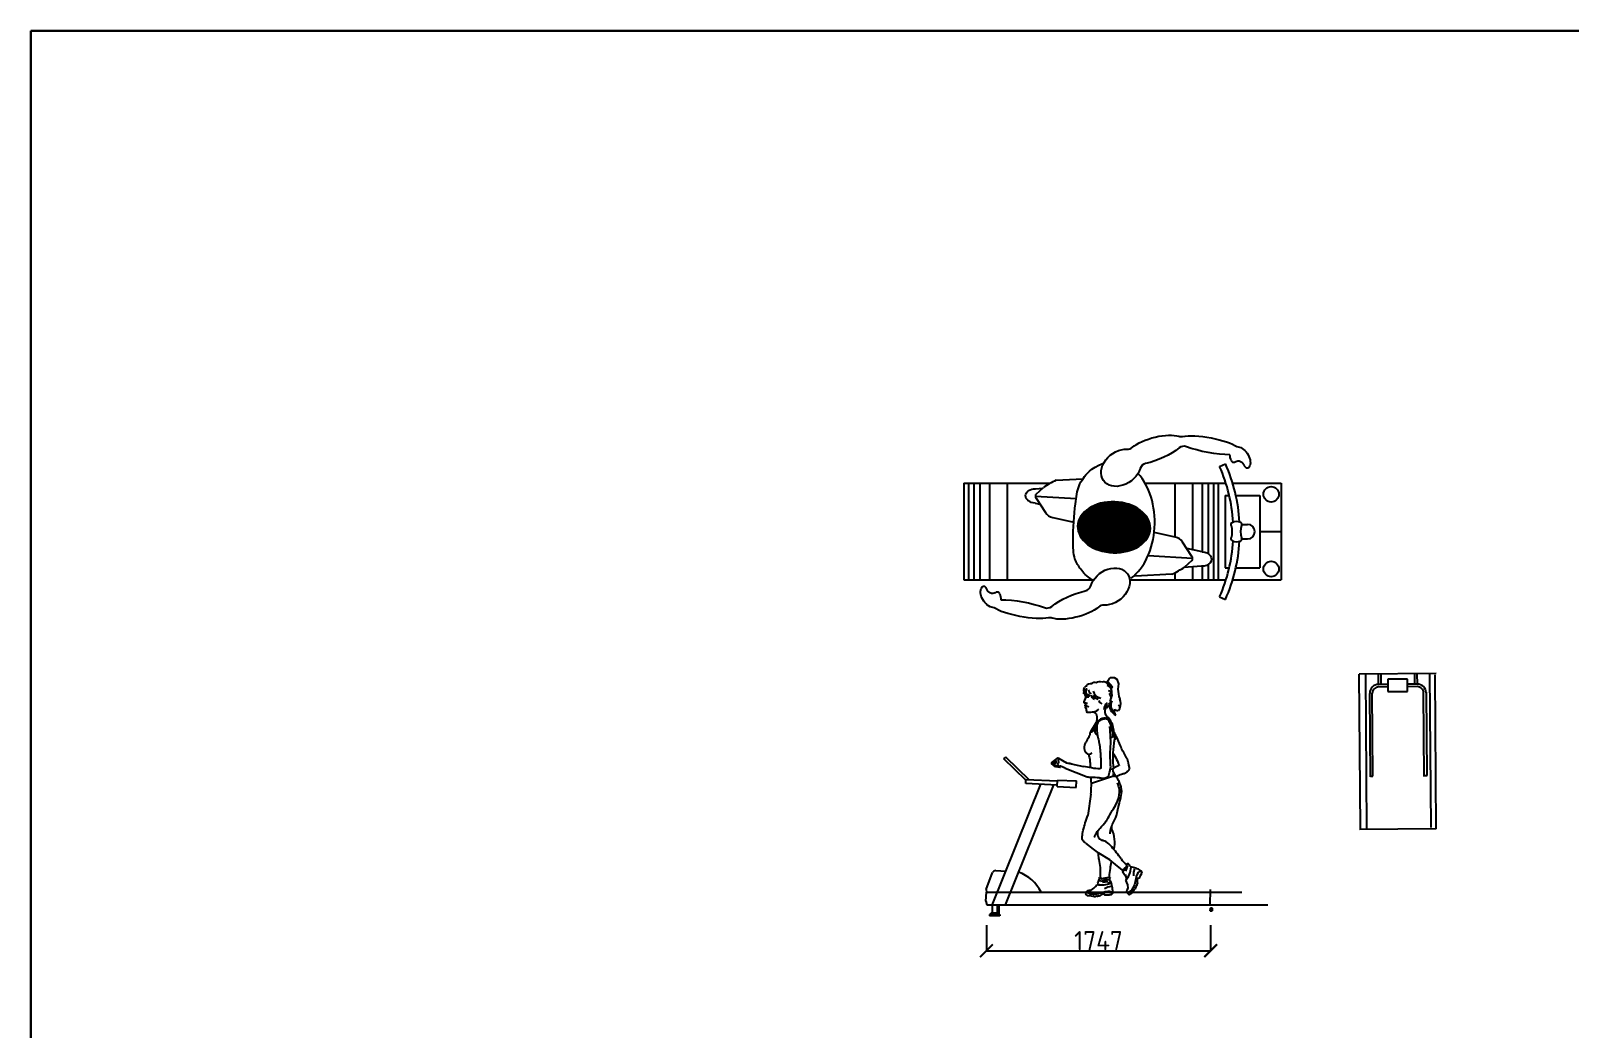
# Model space of a CAD drawing. Header units: millimetres. Extents: x -20209 to 130066, y -17035 to 5322.
# Drawn here: x -20209 to -8210, y -2463 to 5322 of the extents above; entities that cross this region are included whole.
import ezdxf

# ---------------------------------------------------------------- set-up
doc = ezdxf.new("R2010")
doc.units = ezdxf.units.MM
doc.layers.add('Acessórios', color=251, linetype='Continuous')
doc.styles.add('gost', font='GOST Common.ttf')
doc.dimstyles.new('Copy of GOST', dxfattribs={"dimtxt": 150, "dimasz": 100, "dimexe": 0.18, "dimexo": 0.06, "dimgap": 3, "dimtad": 1, "dimdec": 0, "dimzin": 0, "dimdsep": 46, "dimtxsty": 'gost', "dimblk": 'ARCHTICK', "dimcen": 0.09, "dimclrt": 256, "dimadec": 0, "dimazin": 0, "dimtfac": 1, "dimtdec": 0, "dimtofl": 0, "dimtmove": 0, "dimatfit": 3, "dimldrblk": 'ARCHTICK', "dimfxl": 200, "dimfxlon": 1, "dimtolj": 1, "dimtzin": 0, "dimarcsym": 0})

# ---------------------------------------------------------------- blocks, each defined once
blk = doc.blocks.new('Hex Nut ½ in. -side')
for p, q in [((0, -0.32), (0, 0.32)), ((0.03, 0.22), (0.42, 0.22)), ((0.45, 0.32), (0.45, -0.32)), ((0.03, -0.22), (0.42, -0.22))]:
    blk.add_line(p, q)
for points in [[(0.03, 0.43), (0.42, 0.43)], [(0.42, -0.43), (0.03, -0.43)]]:
    blk.add_lwpolyline(points)
for centre, radius, start, end in [((0.21, 0.32), 0.21, 149.0201, 210.9799), ((0.8, 0), 0.796, 164.2217, 195.7782), ((0.24, 0.32), 0.21, 329.0201, 30.9799), ((-0.35, 0), 0.796, 344.2218, 15.7782), ((0.21, -0.32), 0.21, 149.0201, 210.9799), ((0.24, -0.32), 0.21, 329.0201, 30.9799)]:
    blk.add_arc(centre, radius, start, end)
blk = doc.blocks.new('_ArchTick')
at = {"color": 0, "linetype": 'ByBlock', "const_width": 0.15}
blk.add_lwpolyline([(-0.5, -0.5), (0.5, 0.5)], dxfattribs=at)
blk = doc.blocks.new('*D65')
at = {"color": 0, "lineweight": -2, "transparency": 16777216}
for p, q in [((-12760, -1651), (-12760, -1851)), ((-11013, -1651), (-11013, -1851)), ((-12760, -1851), (-11013, -1851))]:
    blk.add_line(p, q, dxfattribs=at)
at = {"layer": 'Defpoints', "color": 0, "transparency": 16777216}
for p in [(-12760, -1394), (-11013, -1394), (-11013, -1851)]:
    blk.add_point(p, dxfattribs=at)
at = {"color": 0, "lineweight": -2, "transparency": 16777216, "xscale": 100, "yscale": 100, "zscale": 100, "rotation": 180}
blk.add_blockref('_ArchTick', (-12760, -1851), dxfattribs=at)
at = {"color": 0, "lineweight": -2, "transparency": 16777216, "xscale": 100, "yscale": 100, "zscale": 100}
blk.add_blockref('_ArchTick', (-11013, -1851), dxfattribs=at)
at = {"transparency": 16777216, "insert": (-11887, -1773), "char_height": 150, "attachment_point": 5, "style": 'gost'}
blk.add_mtext('\\A1;1747', dxfattribs=at)

msp = doc.modelspace()

# ---------------------------------------------------------------- hatches: boundary and pattern name
at = {"layer": 'Acessórios'}
h = msp.add_hatch(dxfattribs=at)
h.set_pattern_fill('ANSI31', color=256, scale=75.359804, style=0)
h.set_pattern_definition([(45, (505191.644, 58267.358), (-6.6609286, 6.6609286), [])])
edge = h.paths.add_edge_path()
edge.add_ellipse((-11765.936, 1450.789), major_axis=(283.375, -9.934), ratio=0.700346013, start_angle=0, end_angle=360, ccw=False)

# ---------------------------------------------------------------- linework, layer by layer
for p, q in [((-11827.253, 239.265, -864.066), (-11816.04, 251.507, -864.066)), ((-11821.646, 245.386, -864.066), (-11783.166, 198.583, -864.066)), ((-11816.04, 251.507, -864.066), (-11777.671, 205.931, -864.066)), ((-12001.58, 185.933, -864.066), (-11995.643, 202.682, -864.066)), ((-11985.365, 129.759, -864.066), (-12000.972, 88.452, -864.066)), ((-11985.474, 132.22, -864.066), (-11991.116, 143.899, -864.066)), ((-11975.59, 187.295, -864.066), (-11986.547, 187.709, -864.066)), ((-11983.575, 144.452, -864.066), (-11986.118, 147.338, -864.066)), ((-11777.671, 205.931, -864.066), (-11788.662, 191.235, -864.066)), ((-12000.972, 88.452, -864.066), (-12002.331, 85.052, -864.066)), ((-12002.331, 85.052, -864.066), (-12001.651, 83.352, -864.066)), ((-12001.651, 83.352, -864.066), (-11999.953, 82.332, -864.066)), ((-11999.953, 82.332, -864.066), (-11997.914, 80.972, -864.066)), ((-11997.914, 80.972, -864.066), (-11987.381, 77.232, -864.066)), ((-11989.687, 81.145, -864.066), (-11987.648, 82.505, -864.066)), ((-11987.648, 82.505, -864.066), (-11985.27, 82.165, -864.066)), ((-11985.27, 82.165, -864.066), (-11982.552, 80.805, -864.066)), ((-11982.552, 80.805, -864.066), (-11981.533, 79.105, -864.066)), ((-11982.06, 41.89, -864.066), (-11980.985, 42.504, -864.066)), ((-11981.533, 79.105, -864.066), (-11978.815, 78.085, -864.066)), ((-11978.815, 78.085, -864.066), (-11976.097, 78.425, -864.066)), ((-11976.097, 78.425, -864.066), (-11973.378, 80.125, -864.066)), ((-11973.987, 8.798, -864.066), (-11965.367, 8.031, -864.066)), ((-11965.367, 8.031, -864.066), (-11945.483, 9.002, -864.066)), ((-11945.483, 9.002, -864.066), (-11923.175, 10.458, -864.066)), ((-11923.175, 10.458, -864.066), (-11899.897, 19.193, -864.066)), ((-11899.897, 19.193, -864.066), (-11884.086, 32.643, -864.066)), ((-11815.997, 62.307, -864.066), (-11833.968, 36.436, -864.066)), ((-11822.689, 43.192, -864.066), (-11792.565, 82.482, -864.066)), ((-11945.573, -141.844, -864.066), (-11901.942, -69.899, -864.066)), ((-11901.942, -69.899, -864.066), (-11896.736, -47.541, -864.066)), ((-11810.25, -50.59, -864.066), (-11824.059, -44.804, -864.066)), ((-12623.474, -355.571), (-12609.585, -341.181)), ((-12452.363, -520.721), (-12623.474, -355.571)), ((-12424.134, -520.17), (-12609.585, -341.181)), ((-12252.295, -386.448, -864.066), (-12209.291, -351.782, -864.066)), ((-12201.785, -358.867, -864.066), (-12198.58, -388.96, -864.066)), ((-12197.442, -350.844, -864.066), (-12135.265, -386.489, -864.066)), ((-12222.322, -416.464, -864.066), (-12252.347, -391.128, -864.066)), ((-12214.307, -367.153, -864.066), (-12244.68, -392.975, -864.066)), ((-12214.307, -367.153, -864.066), (-12244.68, -392.975, -864.066)), ((-12217.065, -412.241, -864.066), (-12228.773, -401.358, -864.066)), ((-12228.611, -396.774, -864.066), (-12210.033, -381.811, -864.066)), ((-12228.611, -396.774, -864.066), (-12210.033, -381.811, -864.066)), ((-12187.378, -421.954, -864.066), (-12222.322, -416.464, -864.066)), ((-12210.823, -414.15, -864.066), (-12217.065, -412.241, -864.066)), ((-12198.201, -392.522, -864.066), (-12209.027, -397.16, -864.066)), ((-12209.027, -397.16, -864.066), (-12193.584, -420.979, -864.066)), ((-12181.639, -413.15, -864.066), (-12191.537, -412.429, -864.066)), ((-12180.646, -414.895, -864.066), (-12182.55, -418.126, -864.066)), ((-12147.123, -426.35, -864.066), (-12181.639, -413.15, -864.066)), ((-12147.123, -426.35, -864.066), (-11975.306, -494.196, -864.066)), ((-12135.265, -386.489, -864.066), (-12004.078, -414.927, -864.066)), ((-11769.039, -433.317, -864.066), (-11794.438, -437.345, -864.066)), ((-12715.436, -1496.093), (-12335.357, -553.573)), ((-12612.768, -1494.076), (-12235.477, -558.469)), ((-12453.689, -547.772), (-12452.22, -517.808)), ((-12208.983, -559.768), (-12453.689, -547.772)), ((-12207.514, -529.804), (-12452.22, -517.808)), ((-12209.472, -569.756), (-12207.024, -519.816)), ((-12209.472, -569.756), (-12059.652, -577.1)), ((-12207.024, -519.816), (-12057.204, -527.16)), ((-12059.652, -577.1), (-12057.204, -527.16)), ((-11769.968, -491.034, -864.066), (-11942.507, -548.039, -864.066)), ((-11945.439, -631.502, -864.066), (-11970.483, -795.604, -864.066)), ((-11894.594, -934.6, -864.066), (-11888.652, -911.003, -864.066)), ((-11781.842, -902.88, -864.066), (-11783.184, -878.583, -864.066)), ((-11988.894, -1012.529, -864.066), (-11928.342, -1060.243, -864.066)), ((-11889.876, -962.582, -864.066), (-11888.003, -963.689, -864.066)), ((-11798.886, -1143.488, -864.066), (-11884.841, -1090.046, -864.066)), ((-11739.571, -1191.313, -864.066), (-11798.886, -1143.488, -864.066)), ((-11703.526, -1220.393, -864.066), (-11739.571, -1191.313, -864.066)), ((-11666.731, -1192.115, -864.066), (-11692.98, -1214.726, -864.066)), ((-11674.877, -1230.102, -864.066), (-11658.585, -1190.306, -864.066)), ((-11663.11, -1171.312, -864.066), (-11673.067, -1201.159, -864.066)), ((-11654.964, -1173.121, -864.066), (-11663.11, -1171.312, -864.066)), ((-11651.343, -1182.165, -864.066), (-11654.964, -1173.121, -864.066)), ((-11645.007, -1179.452, -864.066), (-11651.343, -1182.165, -864.066)), ((-11644.102, -1186.688, -864.066), (-11645.007, -1179.452, -864.066)), ((-11630.892, -1199.166, -864.066), (-11644.102, -1186.688, -864.066)), ((-11630.892, -1199.166, -864.066), (-11630.892, -1199.166, -864.066)), ((-12763.366, -1372.71), (-12712.61, -1242.133)), ((-12688.084, -1226.22), (-12608.832, -1231.736)), ((-11890.944, -1316.242, -864.066), (-11885.862, -1311.503, -864.066)), ((-11887.895, -1328.428, -864.066), (-11890.944, -1316.242, -864.066)), ((-11885.862, -1311.503, -864.066), (-11883.491, -1302.364, -864.066)), ((-11883.491, -1302.364, -864.066), (-11878.41, -1291.533, -864.066)), ((-11881.798, -1279.686, -864.066), (-11854.698, -1293.902, -864.066)), ((-11878.41, -1291.533, -864.066), (-11881.798, -1279.686, -864.066)), ((-11878.428, -1304.311, -864.066), (-11878.428, -1290.744, -864.066)), ((-11878.428, -1303.55, -864.066), (-11854.894, -1309.738, -864.066)), ((-11877.523, -1313.356, -864.066), (-11878.428, -1304.311, -864.066)), ((-11874.429, -1283.551, -864.066), (-11873.903, -1282.604, -864.066)), ((-11873.903, -1282.604, -864.066), (-11844.938, -1290.744, -864.066)), ((-11867.567, -1308.834, -864.066), (-11806.016, -1296.171, -864.066)), ((-11863.041, -1288.935, -864.066), (-11819.594, -1280.795, -864.066)), ((-11856.705, -1315.165, -864.066), (-11814.163, -1310.643, -864.066)), ((-11844.938, -1290.744, -864.066), (-11817.783, -1289.84, -864.066)), ((-11819.594, -1280.795, -864.066), (-11795.154, -1277.177, -864.066)), ((-11799.68, -1287.126, -864.066), (-11800.585, -1297.98, -864.066)), ((-11800.585, -1297.98, -864.066), (-11796.965, -1306.12, -864.066)), ((-11795.154, -1277.177, -864.066), (-11799.68, -1287.126, -864.066)), ((-11796.965, -1306.12, -864.066), (-11791.534, -1318.783, -864.066)), ((-11791.534, -1318.783, -864.066), (-11784.293, -1330.541, -864.066)), ((-11697.987, -1227.858, -864.066), (-11703.526, -1220.393, -864.066)), ((-11692.98, -1214.726, -864.066), (-11700.222, -1233.72, -864.066)), ((-11700.222, -1233.72, -864.066), (-11688.454, -1248.192, -864.066)), ((-11696.664, -1238.095, -864.066), (-11686.644, -1219.249, -864.066)), ((-11688.454, -1248.192, -864.066), (-11675.782, -1266.281, -864.066)), ((-11686.644, -1219.249, -864.066), (-11667.636, -1209.3, -864.066)), ((-11668.778, -1281.389, -864.066), (-11676.786, -1256.427, -864.066)), ((-11675.782, -1266.281, -864.066), (-11670.351, -1273.517, -864.066)), ((-11667.286, -1293.035, -864.066), (-11668.778, -1281.389, -864.066)), ((-12763.943, -1464.413), (-12760.48, -1393.765)), ((-12760.48, -1393.765), (-12677.058, -1393.765)), ((-12572.317, -1393.765), (-11008.81, -1393.765)), ((-11889.529, -1335.571, -864.066), (-11887.895, -1328.428, -864.066)), ((-11015.226, -1494.076), (-11012.579, -1373.98)), ((-12756.585, -1494.076), (-11015.226, -1494.076)), ((-12665.845, -1559.332), (-12725.436, -1559.332)), ((-12725.436, -1559.332), (-12725.436, -1569.332)), ((-12715.436, -1496.093), (-12715.436, -1559.332)), ((-12675.845, -1494.076), (-12675.845, -1559.332)), ((-12665.845, -1559.332), (-12665.845, -1569.332)), ((-12662.181, -1569.332), (-12662.181, -1494.076)), ((-12735.436, -1569.332), (-12735.436, -1579.332)), ((-12655.845, -1569.332), (-12735.436, -1569.332)), ((-12655.845, -1579.332), (-12735.436, -1579.332)), ((-12655.845, -1569.332), (-12655.845, -1579.332))]:
    msp.add_line(p, q)
at = {"color": 6, "lineweight": 30}
msp.add_lwpolyline([(-20209.213, 5322.209), (1618.744, 5322.209), (1618.744, -10248.43), (-20209.213, -10248.43)], close=True, dxfattribs=at)
at = {"elevation": -864.066}
for points in [[(-11816.04, 251.507), (-11804.348, 269.723), (-11791.321, 279.852), (-11765.256, 279.128), (-11743.537, 266.107), (-11731.951, 229.936), (-11735.574, 188.699)], [(-11578.077, -1215.419), (-11553.767, -1229.895), (-11550.183, -1243.265), (-11554.799, -1246.566), (-11553.856, -1247.884), (-11555.08, -1251.747), (-11555.361, -1256.927), (-11557.904, -1261.733), (-11562.143, -1262.774), (-11560.917, -1265.881), (-11561.01, -1269.931), (-11563.648, -1271.818), (-11566.378, -1277.754), (-11570.145, -1286.424), (-11576.362, -1288.88), (-11580.037, -1286.529), (-11585.122, -1296.142), (-11586.058, -1315.733), (-11583.607, -1321.946), (-11584.265, -1329.387), (-11588.033, -1331.087), (-11588.88, -1332.689), (-11586.995, -1335.324), (-11588.783, -1342.578), (-11591.045, -1342.204), (-11593.399, -1345.88), (-11593.587, -1347.01), (-11595.187, -1353.134), (-11594.997, -1358.973), (-11597.729, -1357.94), (-11599.896, -1360.486), (-11597.539, -1363.779), (-11601.684, -1367.74), (-11604.604, -1367.838), (-11606.299, -1371.042), (-11604.886, -1373.018), (-11612.232, -1382.257), (-11629.466, -1405.54), (-11647.364, -1415.356), (-11663.384, -1399.929), (-11660.746, -1398.042), (-11665.366, -1387.405), (-11663.013, -1376.76), (-11656.705, -1363.284), (-11658.878, -1337.952), (-11664.63, -1320.158), (-11671.417, -1305.097), (-11674.433, -1302.275)], [(-11555.085, -1230.838), (-11559.232, -1227.829), (-11565.449, -1230.285), (-11577.882, -1242.167), (-11584.473, -1253.853), (-11593.984, -1272.607), (-11596.806, -1289.563), (-11607.156, -1337.796), (-11632.204, -1383.599), (-11658.202, -1400.205)], [(-11606.566, -1212.647), (-11613.572, -1237.421), (-11614.91, -1267.361)], [(-11777.593, -1377.487), (-11778.81, -1405.754), (-11788.882, -1415.249), (-11793.977, -1412.751), (-11794.69, -1414.206), (-11798.671, -1414.96), (-11803.366, -1417.169), (-11808.803, -1417.21), (-11811.73, -1413.971), (-11813.884, -1416.523), (-11817.493, -1418.362), (-11820.405, -1416.934), (-11826.927, -1417.346), (-11836.345, -1418.141), (-11841.456, -1413.831), (-11841.129, -1409.482), (-11852.003, -1409.563), (-11869.696, -1418.028), (-11874.004, -1423.132), (-11880.867, -1426.082), (-11884.15, -1423.571), (-11885.963, -1423.584), (-11887.389, -1426.493), (-11894.623, -1428.359), (-11895.366, -1426.191), (-11899.719, -1425.861), (-11900.803, -1426.231), (-11906.954, -1427.726), (-11912.004, -1430.663), (-11912.391, -1427.767), (-11915.659, -1427.067), (-11917.441, -1430.703), (-11922.894, -1428.933), (-11924.364, -1426.408), (-11927.989, -1426.435), (-11929.059, -1428.617), (-11940.676, -1426.53), (-11969.347, -1422.397), (-11986.477, -1411.294), (-11980.491, -1389.874), (-11977.579, -1391.302), (-11970.404, -1382.191), (-11959.917, -1379.214), (-11945.061, -1378.378), (-11923.788, -1364.452), (-11910.85, -1350.951), (-11900.808, -1337.833), (-11899.754, -1333.84)], [(-11780.266, -1405.041), (-11779.583, -1399.964), (-11784.693, -1395.654), (-11801.05, -1390.342), (-11814.464, -1390.081), (-11835.485, -1390.6), (-11851.752, -1396.156), (-11899.126, -1409.916), (-11951.328, -1409.582), (-11978.277, -1394.568)], [(-11788.661, -1351.09), (-11813.795, -1356.67), (-11840.79, -1369.689)]]:
    msp.add_lwpolyline(points, dxfattribs=at)
at = {"color": 59, "true_color": 0x55552a, "elevation": -864.066}
msp.add_lwpolyline([(-11731.289, 20.996), (-11720.371, 38.949)], dxfattribs=at)
at = {"color": 59, "true_color": 0x55552a}
for points in [[(-12763.366, -1372.71), (-12760.48, -1393.765)], [(-12760.48, -1393.765), (-10768.669, -1393.765)], [(-12763.943, -1464.413), (-12756.585, -1494.076)], [(-12756.585, -1494.076), (-10566.886, -1494.076)]]:
    msp.add_lwpolyline(points, dxfattribs=at)
for centre, radius, start, end in [((-11914.64, 186.387, -864.066), 53.688, 76.1035032, 124.5039493), ((-11875.245, 193.681, -864.066), 52.071, 72.8778339, 124.0681508), ((-11848.595, 202.191, -864.066), 42.778, 14.8012789, 105.3437506), ((-11960.27, 150.357, -864.066), 44.066, 127.5292929, 176.750642), ((-11987.941, 180.765, -864.066), 14.586, 159.2449852, 216.0259565), ((-11959.631, 159.326, -864.066), 37.518, 135.7436202, 190.2490824), ((-12082.22, 93.395, -864.066), 104.166, 29.0015438, 34.6703434), ((-11966.77, 153.851, -864.066), 29.1, 148.2080943, 192.547391), ((-11973, 179.942, -864.066), 32.09, 98.1665678, 134.8781059), ((-11985.763, 102.096, -864.066), 45.244, 41.3843714, 90.4492066), ((-11938.077, 172.793, -864.066), 47.788, 166.3697161, 212.8834268), ((-11988.285, 130.862, -864.066), 3.122, 339.3015727, 25.7861349), ((-11949.054, 188.983, -864.066), 41.839, 73.4430663, 147.799854), ((-11979.576, 108.01, -864.066), 36.661, 44.1096829, 96.2624076), ((-11956.91, 63.953, -864.066), 63.139, 97.8917321, 112.7557863), ((-11970.618, 143.306, -864.066), 11.225, 205.6487196, 260.273903), ((-11949.257, 171.681, -864.066), 45.776, 226.5522181, 253.7158883), ((-11907.776, 199.642, -864.066), 73.719, 190.874327, 196.2421831), ((-11972.557, 127.705, -864.066), 5.682, 115.8839996, 213.4773995), ((-11954.782, 144.464, -864.066), 20.843, 220.0350716, 244.6169154), ((-11929.434, 184.079, -864.066), 34.447, 179.6102695, 245.6338216), ((-11907.776, 199.642, -864.066), 73.719, 221.2821811, 224.4448329), ((-11911.835, 144.242, -864.066), 32.916, 181.480312, 260.7514531), ((-11881.935, 169.228, -864.066), 58.149, 213.7916863, 261.9228952), ((-11903.467, 162.581, -864.066), 33.295, 218.5245452, 256.8479175), ((-11859.576, 188.746, -864.066), 69.784, 192.3190822, 262.5422604), ((-11835.577, 166.09, -864.066), 53.228, 345.5218357, 70.8581665), ((-11819.83, 139.106, -864.066), 38.573, 323.4187592, 71.8537296), ((-11849.456, 119.498, -864.066), 60.694, 334.1424334, 36.7600187), ((-11516.512, 192.604, -864.066), 219.097, 181.0213102, 200.9721679), ((-11988.946, 56.779, -864.066), 5.012, 47.6658932, 162.0315412), ((-11988.469, 67.33, -864.066), 10.42, 239.784179, 280.0580305), ((-11988.426, 45.772, -864.066), 2.52, 112.5193625, 253.8599106), ((-11953.955, -66.121, -864.066), 119.592, 97.6835088, 107.2362673), ((-11984.718, 46.856, -864.066), 5.633, 218.4868509, 298.1536618), ((-11995.351, 70.693, -864.066), 10.076, 317.3754764, 28.0665178), ((-11981.766, 42.377, -864.066), 15.484, 81.0444841, 108.3858552), ((-11990.4, 31.6, -864.066), 10.544, 333.1808192, 65.9684625), ((-11959.341, 105.526, -864.066), 52.123, 239.7860895, 261.0028293), ((-11995.166, 52.32, -864.066), 10.949, 345.4908629, 23.3062592), ((-11968.997, 20.79, -864.066), 13.178, 154.4549766, 242.0498027), ((-11973.71, 11.907, -864.066), 3.122, 242.0498027, 264.9168654), ((-11970.459, 60.776, -864.066), 8.395, 273.5128151, 319.686452), ((-11966.698, 57.133, -864.066), 3.189, 255.5764959, 325.8769489), ((-11931.26, -20.379, -864.066), 30.908, 26.4312356, 101.1522393), ((-11853.449, 104.818, -864.066), 30.745, 188.9891972, 254.8115865), ((-11763.384, 20.363, -864.066), 83.491, 131.907725, 173.066894), ((-11706.284, -17.816, -864.066), 143.816, 142.1093072, 160.1271173), ((-11803.368, 13.804, -864.066), 35.185, 130.8319862, 209.7331009), ((-11811.528, 94.904, -864.066), 21.896, 275.1904261, 16.2038866), ((-11718.17, 62.97, -864.066), 82.799, 165.5312484, 246.8085548), ((-11718.17, 62.97, -864.066), 82.799, 152.3923331, 158.5898662), ((-11718.17, 62.97, -864.066), 72.799, 152.3923331, 231.7926067), ((-11725.588, 16.943, -864.066), 39.235, 156.7398102, 230.0586045), ((-11734.685, 57.948, -864.066), 37.108, 223.430901, 271.9797086), ((-11737.119, 45.39, -864.066), 17.944, 338.9645215, 72.0615519), ((-11801.175, 75.794, -864.066), 88.808, 335.4880037, 25.6138162), ((-11970.317, -38.82, -864.066), 74.096, 353.2405699, 25.7567999), ((-11840.904, -101.534, -864.066), 63.684, 93.7863289, 141.1594827), ((-11834.617, -78.688, -864.066), 42.03, 35.6082169, 104.4560155), ((-11833.721, -67.862, -864.066), 25, 67.2655923, 98.8267714), ((-11800.875, 4.061, -864.066), 33.933, 193.1285975, 227.1294426), ((-11960.904, -169.529, -864.066), 202.167, 27.6495318, 47.360943), ((-11072.795, -340.888, -864.066), 702.353, 171.1570377, 187.5620099), ((-12202.68, -359.982, -864.066), 10.533, 60.1752873, 128.8725199), ((-12250.391, -388.809, -864.066), 3.033, 128.8725199, 229.8416084), ((-12242.716, -395.286, -864.066), 3.033, 130.3691234, 229.8416084), ((-12226.708, -399.136, -864.066), 3.033, 128.8484167, 227.0928018), ((-12210.87, -416.953, -864.066), 2.804, 321.0298008, 89.0399737), ((-12186.76, -417.488, -864.066), 3.033, 261.0712908, 329.4856256), ((-11692.612, -427.931, -864.066), 85.684, 184.5593739, 225.2512052), ((-11124.192, -369.885, -864.066), 657.042, 188.6953168, 190.6253505), ((-12889.681, -556.541, -864.066), 947.212, 355.4609188, 3.5190418), ((-11799.839, -387.16, -864.066), 108.084, 286.0438725, 294.0690192), ((-11840.078, -939.462, -864.066), 54.733, 174.9029974, 225.7747167), ((-12000.538, -1003.337, -864.066), 240.664, 346.1162461, 24.6715171), ((-11252.945, -121.09, -864.066), 1156.792, 234.2779703, 236.8899741), ((-11829.237, -907.733, -864.066), 86.235, 235.3619809, 253.8388795), ((-11899.236, -1125.388, -864.066), 142.457, 35.8030928, 73.1809236), ((-12398.348, -1601.305, -864.066), 830.999, 34.2156262, 42.2983103), ((-11562.668, -1033.044, -864.066), 179.586, 214.2156262, 234.8784432), ((-11821.595, -1181.074, -864.066), 190.647, 320.525662, 354.6214911), ((-12689.308, -1251.19), 25, 87.1934379, 158.758489), ((-12626.088, -1544.835), 328.948, 27.3390257, 69.192843), ((-11622.371, -1287.379, -864.066), 84.5, 58.3862119, 70.1778912), ((-11862.83, -1146.803, -864.066), 190.647, 258.8325898, 292.928419), ((-11861.952, -1372.613, -864.066), 84.5, 356.6931398, 8.484819)]:
    msp.add_arc(centre, radius, start, end)
for points in [[(-11890.507, -61.594, -864.066), (-11919.059, -114.572, -864.066), (-11927.788, -132.558, -864.066), (-11934.028, -141.843, -864.066), (-11939.769, -146.961, -864.066), (-11946.671, -141.555, -864.066), (-11950.186, -144.994, -864.066), (-11953.634, -155.763, -864.066), (-11957.599, -175.568, -864.066), (-11974.056, -205.628, -864.066), (-11987.204, -228.139, -864.066), (-11997.13, -250.788, -864.066), (-11999.262, -274.145, -864.066), (-11992.725, -294.91, -864.066), (-11978.866, -310.63, -864.066), (-11965.003, -317.43, -864.066), (-11949.708, -316.972, -864.066), (-11937.022, -307.965, -864.066)], [(-11760.623, -190.397, -864.066), (-11762.229, -163.004, -864.066), (-11770.439, -121.261, -864.066), (-11775.588, -93.67, -864.066), (-11781.824, -75.711, -864.066)]]:
    msp.add_spline(points, degree=3)
for points, knots in [([(-11896.804, -167.246, -864.066), (-11901.526, -164.034, -864.066), (-11912.378, -156.653, -864.066), (-11913.641, -137.669, -864.066), (-11914.429, -121.845, -864.066), (-11910.49, -114.689, -864.066), (-11896.991, -86.137, -864.066)], [0, 0, 0, 0, 0.642633357, 1.476890404, 2.113446903, 2.466109666, 2.466109666, 2.466109666, 2.466109666]), ([(-11837.557, -43.158, -864.066), (-11845.858, -44.447, -864.066), (-11867.019, -48.667, -864.066), (-11896.365, -71.84, -864.066), (-11904.348, -127.854, -864.066), (-11893.651, -179.975, -864.066), (-11878.998, -236.963, -864.066), (-11874.61, -284.9, -864.066), (-11870.076, -339.723, -864.066), (-11866.327, -388.41, -864.066), (-11868.584, -419.804, -864.066), (-11870.86, -431.388, -864.066)], [0.0071308768, 0.0071308768, 0.0071308768, 0.0071308768, 0.032248159, 0.0718184321, 0.1089952051, 0.1943964495, 0.2311752255, 0.2853077403, 0.3383599331, 0.3963208873, 0.4318332305, 0.4318332305, 0.4318332305, 0.4318332305]), ([(-11810.25, -50.59, -864.066), (-11804.568, -63.491, -864.066), (-11792.9, -89.986, -864.066), (-11782.625, -130.882, -864.066), (-11775.929, -161.748, -864.066), (-11778.367, -183.635, -864.066), (-11786.148, -189.784, -864.066), (-11790.591, -192.993, -864.066), (-11791.877, -193.907, -864.066)], [0, 0, 0, 0, 1.689368989, 3.469460686, 5.034127261, 5.507845924, 5.970699949, 6.159999084, 6.159999084, 6.159999084, 6.159999084]), ([(-11808.025, -493.378, -864.066), (-11795.376, -440.149, -864.066), (-11792.676, -432.757, -864.066), (-11790.975, -416.149, -864.066), (-11794.475, -369.826, -864.066), (-11797.434, -303.228, -864.066), (-11789.197, -232.091, -864.066), (-11794.556, -171.983, -864.066), (-11795.082, -133.116, -864.066), (-11797.36, -107.541, -864.066), (-11797.883, -101.669, -864.066)], [0.4491288559, 0.4491288559, 0.4491288559, 0.4491288559, 0.4504757324, 0.4729326706, 0.4979201169, 0.5903333623, 0.6721374981, 0.7116802994, 0.7710104941, 0.7886945584, 0.7886945584, 0.7886945584, 0.7886945584]), ([(-11800.446, -54.217, -864.066), (-11793.901, -72.761, -864.066), (-11788.482, -91.576, -864.066), (-11779.287, -116.405, -864.066), (-11775.266, -142.76, -864.066), (-11769.599, -162.353, -864.066), (-11770.772, -182.157, -864.066), (-11761.643, -190.098, -864.066), (-11752.52, -195.14, -864.066), (-11766.362, -210.945, -864.066), (-11766.512, -223.865, -864.066), (-11766.799, -232.917, -864.066)], [0, 0, 0, 0, 0.0226790127, 0.0587490423, 0.0791706463, 0.1021407621, 0.1208443043, 0.1336015177, 0.1372103305, 0.1490242801, 0.1774497093, 0.1774497093, 0.1774497093, 0.1774497093]), ([(-11643.066, -434.005, -864.066), (-11654.965, -380.603, -864.066), (-11655.77, -372.775, -864.066), (-11661.502, -357.096, -864.066), (-11684.905, -316.966, -864.066), (-11716.686, -258.365, -864.066), (-11739.605, -193.01, -864.066), (-11758.878, -160.092, -864.066), (-11764.259, -150.672, -864.066)], [0.4491288559, 0.4491288559, 0.4491288559, 0.4491288559, 0.4504757324, 0.4729326706, 0.4979201169, 0.5903333623, 0.6721374981, 0.70465188, 0.70465188, 0.70465188, 0.70465188]), ([(-11964.848, -317.466, -864.066), (-11962.11, -327.514, -864.066), (-11954.562, -355.22, -864.066), (-11952.482, -391.903, -864.066), (-11951.751, -418.014, -864.066), (-11951.528, -425.85, -864.066)], [0, 0, 0, 0, 0.0311865868, 0.0859953779, 0.1095202917, 0.1095202917, 0.1095202917, 0.1095202917]), ([(-11774.418, -308.885, -864.066), (-11771.919, -313.112, -864.066), (-11759.61, -333.971, -864.066), (-11741.397, -365.097, -864.066), (-11729.7, -394.318, -864.066), (-11726.682, -405.731, -864.066)], [0.3236217764, 0.3236217764, 0.3236217764, 0.3236217764, 0.3383599331, 0.3963208873, 0.4318332305, 0.4318332305, 0.4318332305, 0.4318332305]), ([(-12092.135, -395.838, -864.066), (-12098.325, -393.836, -864.066), (-12111.674, -390.08, -864.066), (-12127.674, -390.488, -864.066), (-12134.515, -386.934, -864.066), (-12135.265, -386.489, -864.066)], [0.65660735898, 0.65660735898, 0.65660735898, 0.65660735898, 0.67618522275, 0.69813533203, 0.7009331724, 0.7009331724, 0.7009331724, 0.7009331724]), ([(-11870.86, -431.388, -864.066), (-11872.07, -431.523, -864.066), (-11895.285, -433.801, -864.066), (-11940.377, -426.62, -864.066), (-11982.957, -418.492, -864.066), (-12004.078, -414.927, -864.066)], [0.4318332305, 0.4318332305, 0.4318332305, 0.4318332305, 0.4354939018, 0.5020347345, 0.5663180924, 0.5663180924, 0.5663180924, 0.5663180924]), ([(-11726.682, -405.731, -864.066), (-11727.711, -406.381, -864.066), (-11741.203, -414.66, -864.066), (-11756.043, -420.508, -864.066), (-11770.082, -425.086, -864.066)], [0.43183323053, 0.43183323053, 0.43183323053, 0.43183323053, 0.43549390184, 0.47947323041, 0.47947323041, 0.47947323041, 0.47947323041]), ([(-11750.009, -492.059, -864.066), (-11735.74, -485.223, -864.066), (-11713.766, -473.403, -864.066), (-11680.97, -468.869, -864.066), (-11660.735, -453.322, -864.066), (-11649.658, -441.146, -864.066), (-11643.543, -434.521, -864.066), (-11643.066, -434.005, -864.066)], [0.3760436177, 0.3760436177, 0.3760436177, 0.3760436177, 0.4233414359, 0.4504757324, 0.4729326706, 0.4979201169, 0.5000311924, 0.5000311924, 0.5000311924, 0.5000311924]), ([(-11975.306, -494.196, -864.066), (-11964.296, -496.493, -864.066), (-11933.328, -500.623, -864.066), (-11892.828, -496.594, -864.066), (-11857.358, -508.158, -864.066), (-11832.361, -503.024, -864.066), (-11817.075, -496.918, -864.066), (-11808.679, -493.634, -864.066), (-11808.025, -493.378, -864.066)], [0.3301500676, 0.3301500676, 0.3301500676, 0.3301500676, 0.363754663, 0.4233414359, 0.4504757324, 0.4729326706, 0.4979201169, 0.5000311924, 0.5000311924, 0.5000311924, 0.5000311924]), ([(-11822.844, -834.822, -864.066), (-11814.882, -822.906, -864.066), (-11790.981, -774.623, -864.066), (-11763.936, -735.954, -864.066), (-11730.308, -676.993, -864.066), (-11717.918, -599.739, -864.066), (-11731.83, -559.819, -864.066), (-11739.413, -542.456, -864.066)], [0, 0, 0, 0, 4.301207689, 11.768756251, 18.497048978, 26.65468551, 32.356179876, 32.356179876, 32.356179876, 32.356179876]), ([(-11712.45, -655.83, -864.066), (-11707.304, -634.966, -864.066), (-11702.543, -588.753, -864.066), (-11720.834, -541.813, -864.066), (-11739.383, -504.069, -864.066), (-11750.4, -491.575, -864.066), (-11752.933, -488.784, -864.066)], [20.465411703, 20.465411703, 20.465411703, 20.465411703, 26.65468551, 33.20101074, 37.068083773, 38.197303479, 38.197303479, 38.197303479, 38.197303479]), ([(-11742.999, -786.282, -864.066), (-11738.939, -772.538, -864.066), (-11730.472, -719.333, -864.066), (-11716.145, -674.372, -864.066), (-11706.295, -629.58, -864.066), (-11705.988, -603.816, -864.066), (-11706.018, -600.723, -864.066)], [0, 0, 0, 0, 4.301207689, 11.768756251, 18.497048978, 19.404802748, 19.404802748, 19.404802748, 19.404802748]), ([(-11988.894, -1012.529, -864.066), (-11992.258, -1009.769, -864.066), (-12002.258, -1000.056, -864.066), (-12014.616, -983.003, -864.066), (-12013.645, -949.521, -864.066), (-12004.771, -908.208, -864.066), (-11990.896, -852.93, -864.066), (-11978.043, -814.966, -864.066), (-11970.483, -795.604, -864.066)], [56.447450015, 56.447450015, 56.447450015, 56.447450015, 57.739707924, 60.521023412, 62.449397354, 67.507230372, 73.279223774, 79.509846392, 79.509846392, 79.509846392, 79.509846392]), ([(-11919.226, -965.5, -864.066), (-11914.155, -953.731, -864.066), (-11903.055, -927.975, -864.066), (-11870.606, -888.451, -864.066), (-11839.417, -859.978, -864.066), (-11824.969, -837.906, -864.066), (-11823.014, -834.731, -864.066)], [0, 0, 0, 0, 3.827156797, 8.375341053, 15.218395546, 16.342486564, 16.342486564, 16.342486564, 16.342486564]), ([(-11796.175, -939.705, -864.066), (-11794.831, -926.96, -864.066), (-11791.89, -899.07, -864.066), (-11772.659, -851.686, -864.066), (-11751.344, -815.228, -864.066), (-11744.11, -789.859, -864.066), (-11743.188, -786.246, -864.066)], [0, 0, 0, 0, 3.827156797, 8.375341053, 15.218395546, 16.342486564, 16.342486564, 16.342486564, 16.342486564]), ([(-11872.241, -1283.071, -864.066), (-11871.856, -1279.815, -864.066), (-11870.558, -1267.8, -864.066), (-11872.588, -1240.369, -864.066), (-11870.484, -1195.326, -864.066), (-11879.525, -1151.426, -864.066), (-11884.939, -1122.763, -864.066), (-11887.002, -1088.633, -864.066)], [13.507936887, 13.507936887, 13.507936887, 13.507936887, 14.490862809, 17.135235163, 21.722248552, 27.975162233, 30.481264407, 30.481264407, 30.481264407, 30.481264407]), ([(-11803.908, -1278.473, -864.066), (-11802.716, -1271.304, -864.066), (-11796.488, -1243.655, -864.066), (-11795.124, -1209.438, -864.066), (-11790.625, -1183.202, -864.066), (-11785.52, -1154.265, -864.066)], [0.0431966735, 0.0431966735, 0.0431966735, 0.0431966735, 0.0650181844, 0.1292382006, 0.1447391876, 0.1447391876, 0.1447391876, 0.1447391876]), ([(-11593.717, -1207.886, -864.066), (-11600.154, -1204.425, -864.066), (-11614.627, -1201.633, -864.066), (-11628.68, -1199.419, -864.066), (-11635.489, -1198.372, -864.066)], [19.301152281, 19.301152281, 19.301152281, 19.301152281, 24.375309304, 29.174976284, 29.174976284, 29.174976284, 29.174976284]), ([(-11805.492, -1326.538, -864.066), (-11805.233, -1324.237, -864.066), (-11806.17, -1322.378, -864.066), (-11806.48, -1317.881, -864.066), (-11800.85, -1318.598, -864.066), (-11798.557, -1315.743, -864.066), (-11794.155, -1313.863, -864.066), (-11793.9, -1317.581, -864.066), (-11791.732, -1319.902, -864.066), (-11790.275, -1319.137, -864.066), (-11789.809, -1318.856, -864.066)], [0.103386243, 0.103386243, 0.103386243, 0.103386243, 0.884637915, 1.582882488, 2.584451427, 3.689005952, 4.373868699, 4.998319242, 5.74346506, 6.091626699, 6.091626699, 6.091626699, 6.091626699]), ([(-11778.378, -1360.145, -864.066), (-11778.383, -1352.836, -864.066), (-11782.787, -1338.77, -864.066), (-11787.502, -1325.348, -864.066), (-11789.809, -1318.856, -864.066)], [19.301152281, 19.301152281, 19.301152281, 19.301152281, 24.375309304, 29.174976284, 29.174976284, 29.174976284, 29.174976284])]:
    msp.add_open_spline(points, degree=3, knots=knots)
for points in [[(-11891.171, -944.737, -864.066), (-11892.454, -935.843, -864.066), (-11893.295, -926.943, -864.066), (-11894, -918.021, -864.066)], [(-11791.652, -1315.623, -864.066), (-11792.181, -1315.355, -864.066), (-11792.71, -1315.086, -864.066), (-11793.236, -1314.814, -864.066)]]:
    msp.add_open_spline(points, degree=3)
at = {"layer": 'Acessórios'}
for p, q in [((-10942.712, 1924.992), (-10896.753, 1945.286)), ((-12217.187, 1817.537), (-12009.005, 1828.183)), ((-12937.075, 1793.448), (-12263.376, 1793.448)), ((-12937.075, 1793.448), (-12937.075, 1039.85)), ((-12900.778, 1793.448), (-12900.778, 1039.85)), ((-12858.335, 1793.448), (-12858.335, 1039.85)), ((-12811.475, 1793.448), (-12811.475, 1039.85)), ((-12736.311, 1793.448), (-12736.311, 1039.85)), ((-12598.372, 1793.448), (-12598.372, 1039.85)), ((-12378.699, 1693.859), (-12061.168, 1674.394)), ((-12377.458, 1751.513), (-12321.867, 1755.542)), ((-12371.458, 1709.662), (-12316.058, 1760.916)), ((-11522.708, 1793.448), (-10893.207, 1793.448)), ((-11292.411, 1793.448), (-11292.411, 1375.744)), ((-11154.472, 1793.448), (-11154.472, 1275.161)), ((-11079.308, 1793.448), (-11079.308, 1259.637)), ((-11032.448, 1793.448), (-11032.448, 1245.809)), ((-10990.006, 1793.448), (-10990.006, 1039.85)), ((-10953.708, 1793.448), (-10953.708, 1039.85)), ((-10899.031, 1697.793), (-10867.281, 1697.793)), ((-10899.031, 1697.793), (-10899.031, 1135.505)), ((-10840.651, 1793.448), (-10463.103, 1793.448)), ((-10815.79, 1697.793), (-10627.931, 1697.793)), ((-10627.931, 1697.793), (-10627.931, 1135.505)), ((-10463.103, 1793.448), (-10463.103, 1039.85)), ((-12381.384, 1639.545), (-12342.829, 1631.582)), ((-12372.583, 1677.587), (-12300.421, 1566.009)), ((-12243.655, 1526.743), (-12080.215, 1491.291)), ((-10768.692, 1473.712), (-10724.991, 1473.712)), ((-11288.217, 1374.834), (-11451.658, 1410.286)), ((-11159.29, 1223.99), (-11231.452, 1335.568)), ((-10768.692, 1359.586), (-10724.991, 1359.586)), ((-10627.931, 1416.649), (-10463.103, 1416.649)), ((-11153.173, 1207.718), (-11500.565, 1229.014)), ((-11078.725, 1259.517), (-11198.229, 1284.199)), ((-11314.686, 1084.04), (-11598.394, 1069.532)), ((-11292.411, 1095.171), (-11292.411, 1039.85)), ((-11082.65, 1147.548), (-11220.453, 1137.562)), ((-11160.414, 1191.915), (-11215.815, 1140.661)), ((-11154.472, 1142.344), (-11154.472, 1039.85)), ((-11079.308, 1147.486), (-11079.308, 1039.85)), ((-11032.448, 1159.745), (-11032.448, 1039.85)), ((-10899.031, 1135.505), (-10867.281, 1135.505)), ((-10815.79, 1135.505), (-10627.931, 1135.505)), ((-12937.075, 1039.85), (-11925.059, 1039.85)), ((-11643.281, 1039.85), (-10893.207, 1039.85)), ((-10840.651, 1039.85), (-10463.103, 1039.85)), ((-10942.712, 908.305), (-10896.753, 888.012))]:
    msp.add_line(p, q, dxfattribs=at)
at = {"layer": 'Acessórios', "color": 253}
for p, q in [((-9254.101, 309.46), (-9854.101, 304.635)), ((-9844.451, -895.365), (-9854.101, 304.635)), ((-9794.451, -894.963), (-9804.101, 305.037)), ((-9703.458, 225.841), (-9704.101, 305.841)), ((-9683.458, 226.002), (-9684.101, 306.002)), ((-9478.472, 266.408), (-9631.253, 265.18)), ((-9631.253, 265.18), (-9630.481, 169.207)), ((-9477.7, 170.436), (-9478.472, 266.408)), ((-9421.286, 228.11), (-9421.93, 308.11)), ((-9401.286, 228.271), (-9401.93, 308.271)), ((-9294.451, -890.943), (-9304.101, 309.058)), ((-9253.413, -900.411), (-9263.063, 299.589)), ((-9767.668, -494.722), (-9772.895, 155.278)), ((-9747.668, -490.998), (-9752.895, 159.002)), ((-9630.941, 226.424), (-9703.458, 225.841)), ((-9630.78, 206.424), (-9703.297, 205.841)), ((-9630.481, 169.207), (-9477.7, 170.436)), ((-9401.286, 228.271), (-9478.16, 227.653)), ((-9401.126, 208.271), (-9478, 207.653)), ((-9347.668, -491.345), (-9352.895, 158.656)), ((-9325.345, -485.066), (-9330.572, 164.934)), ((-9767.668, -491.159), (-9747.668, -490.998)), ((-9345.249, -485.656), (-9325.345, -485.066)), ((-9253.413, -900.411), (-9853.413, -905.236))]:
    msp.add_line(p, q, dxfattribs=at)
at = {"layer": 'Acessórios'}
for centre in [(-10540.911, 1707.827), (-10540.911, 1125.471)]:
    msp.add_circle(centre, 60.201, dxfattribs=at)
for centre, radius, start, end in [((-11242.655, 2214.074), 56.52, 252.0174272, 281.4507908), ((-11660.797, 2116.136), 56.52, 267.4027054, 310.133), ((-11221.69, 2025.79), 56.52, 69.4039411, 129.1596917), ((-11507.366, 1892.884), 56.52, 102.3686158, 162.6036639), ((-12093.96, 1416.649), 1258.485, 3.3240392, 23.8242727), ((-12093.96, 1416.649), 1308.725, 3.2755477, 23.8242727), ((-10831.229, 1979.297), 22.608, 202.526322, 311.9095256), ((-10728.272, 1936.436), 22.608, 195.3673285, 342.260627), ((-11876.641, 1108.254), 786.8, 115.6468783, 123.9510931), ((-12356.105, 1693.067), 22.608, 132.7733279, 223.2113162), ((-12224.486, 1615.12), 90.432, 212.8924582, 257.7617213), ((-10841.323, 1472.74), 13.478, 110.2727207, 224.4057296), ((-11001.517, 1416.649), 157.63, 342.7817083, 17.2182917), ((-10810.113, 1424.684), 70.51, 62.4251935, 120.5876568), ((-10603.58, 1416.46), 175.697, 163.8697302, 195.9473415), ((-10782.144, 1474.542), 13.478, 316.5439316, 69.7272793), ((-10724.991, 1416.649), 57.063, 270, 90), ((-11307.387, 1286.458), 90.432, 32.8924582, 77.7617213), ((-12093.96, 1416.649), 1258.485, 336.1757273, 356.6759608), ((-12093.96, 1416.649), 1308.725, 336.1757273, 356.7244523), ((-10841.323, 1360.558), 13.478, 135.5942704, 249.7272793), ((-10810.113, 1408.614), 70.51, 239.4123432, 297.5748065), ((-10782.144, 1358.756), 13.478, 290.2727207, 44.4057296), ((-10782.144, 1358.756), 13.478, 290.2727207, 43.4560684), ((-11175.767, 1208.51), 22.608, 312.7733279, 43.2113162), ((-11655.231, 1793.324), 786.8, 295.6468783, 303.9510931), ((-12780.734, 966.68), 22.608, 15.3673285, 162.260627), ((-12001.64, 1010.232), 56.52, 282.3686158, 342.6036639), ((-12677.778, 923.819), 22.608, 22.526322, 131.9095256), ((-11848.209, 786.98), 56.52, 87.4027054, 130.133), ((-12287.316, 877.327), 56.52, 249.4039411, 309.1596917), ((-12266.351, 689.042), 56.52, 72.0174272, 101.4507908)]:
    msp.add_arc(centre, radius, start, end, dxfattribs=at)
at = {"layer": 'Acessórios', "color": 253}
for centre, radius, start, end in [((-9702.895, 155.841), 70.002, 90.460733, 180.460733), ((-9702.895, 155.841), 50.002, 90.460733, 180.460733), ((-9402.895, 158.253), 70.002, 0.460733, 90.460733), ((-9402.895, 158.253), 50.002, 0.460733, 90.460733)]:
    msp.add_arc(centre, radius, start, end, dxfattribs=at)
at = {"layer": 'Acessórios', "extrusion": (0, 0, -1)}
for centre, major_axis, ratio, start_param, end_param in [((-11439.401, 2067.369), (219.742, 59.698), 0.376056815, 3.821726606, 5.761289759), ((-11030.448, 2093.734), (239.826, -42.192), 0.233809447, 3.678871701, 5.840223726), ((-11710.544, 1914.802), (135.235, 102.267), 0.760418106, 0.817246925, 5.541543715), ((-11439.401, 2067.369), (239.073, 99.466), 0.345700358, 0.860123472, 2.051550996), ((-11030.448, 2093.734), (263.506, -49.993), 0.221382646, 0.835904982, 2.236055088), ((-10782.511, 1985.937), (53.494, -86.356), 0.680479539, 3.533026143, 5.756960859), ((-10782.511, 1985.937), (53.494, -86.356), 0.680479539, 1.805716175, 2.306832462), ((-10786.422, 1931.716), (30.997, -29.502), 0.730845575, 3.199119069, 5.401413189), ((-12379.421, 1695.529), (75.289, -2.639), 0.74358953, 1.570796327, 4.71238898), ((-11765.936, 1450.789), (283.375, -9.934), 0.700346013, 3.141592654, 9.424777961), ((-11080.688, 1203.533), (75.289, -2.639), 0.74358953, 4.71238898, 7.853981634), ((-11798.462, 988.314), (135.235, 102.267), 0.760418106, 3.958839579, 8.683136369), ((-12726.495, 917.179), (53.494, -86.356), 0.680479539, 0.391433489, 2.615368205), ((-12722.584, 971.4), (30.997, -29.502), 0.730845575, 0.057526415, 2.259820535), ((-12726.495, 917.179), (53.494, -86.356), 0.680479539, -1.335876479, -0.834760192), ((-12478.559, 809.382), (263.506, -49.993), 0.221382646, 3.977497636, 5.377647742), ((-12069.605, 835.747), (239.073, 99.466), 0.345700358, 4.001716125, 5.19314365), ((-12478.559, 809.382), (239.826, -42.192), 0.233809447, 0.537279047, 2.698631072), ((-12069.605, 835.747), (219.742, 59.698), 0.376056815, 0.680133952, 2.619697105)]:
    msp.add_ellipse(centre, major_axis=major_axis, ratio=ratio, start_param=start_param, end_param=end_param, dxfattribs=at)
at = {"layer": 'Acessórios'}
msp.add_ellipse((-11764.978, 1478.117), major_axis=(16.591, 473.278), ratio=0.668353455, start_param=3.630514877, end_param=5.710659423, dxfattribs=at)
msp.add_open_spline([(-11928.104, 1035.181), (-11984.467, 1072.981), (-12020.452, 1115.026), (-12082.969, 1208.653), (-12087.815, 1405.29), (-12072.76, 1593.76), (-12049.995, 1760.938), (-12005.336, 1836.514), (-11953.3, 1907.854), (-11846.787, 1950.401)], degree=3, knots=[0.0274812268, 0.0274812268, 0.0274812268, 0.0274812268, 0.080745369, 0.124974207, 0.1827895029, 0.3115822041, 0.3833876528, 0.4196443247, 0.4709363255, 0.4709363255, 0.4709363255, 0.4709363255], dxfattribs=at)

# ---------------------------------------------------------------- block references
at = {"xscale": 31.25000000001569, "yscale": 31.25, "zscale": 31.25, "rotation": 177.1934378643538}
msp.add_blockref('Hex Nut ½ in. -side', (-11001.044, -1530.077), dxfattribs=at)

# ---------------------------------------------------------------- dimensions: what is measured, and where the dimension line sits
at = {"color": 59, "true_color": 0x55552a}
dim = msp.add_linear_dim(base=(-11013.015, -1851.081), p1=(-12760.48, -1393.765), p2=(-11013.015, -1393.765), dimstyle='Copy of GOST', dxfattribs=at)
dim.commit()
dim.dimension.update_dxf_attribs({"geometry": '*D65', "text_midpoint": (-11886.748, -1773.081)})

doc.saveas('drawing.dxf')
